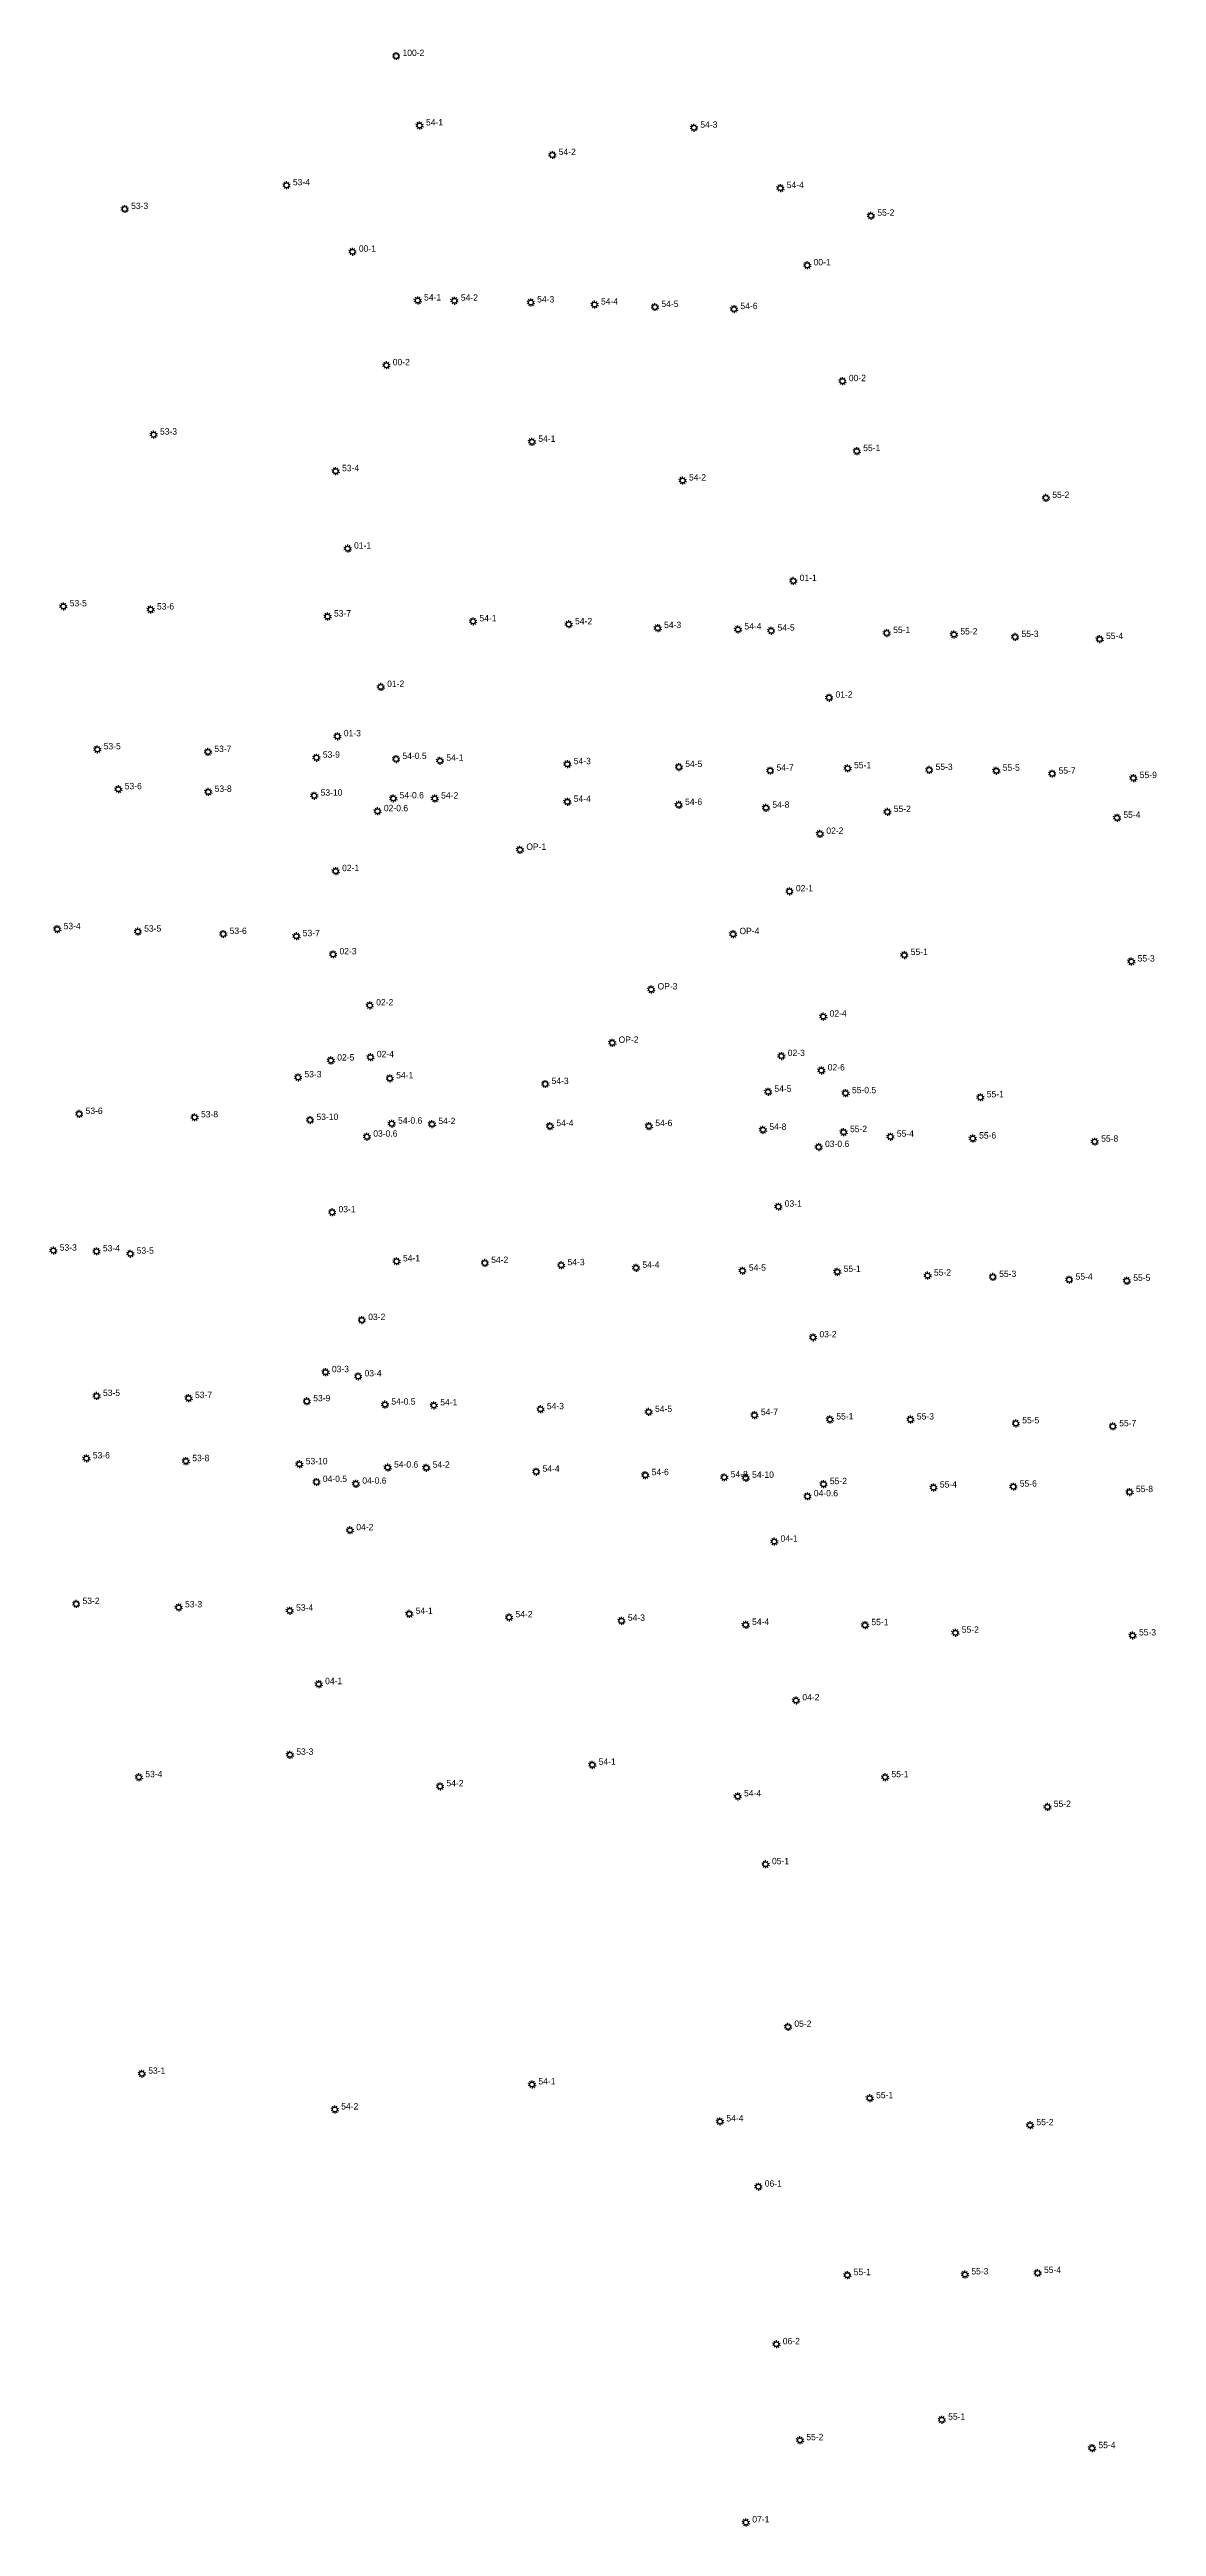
# Model space of a CAD drawing. Extents: x 486468 to 494393, y 5455952 to 5461583.
# Drawn here: x 492973 to 493320, y 5458384 to 5459162 of the extents above; entities that cross this region are included whole.
import ezdxf

# ---------------------------------------------------------------- set-up
doc = ezdxf.new("R2010")
doc.units = 0
doc.layers.add('Level 0', color=7, linetype='Continuous')
doc.layers.add('StreetLightingPoles', color=7, linetype='Continuous')

# ---------------------------------------------------------------- blocks, each defined once
blk = doc.blocks.new('Light')
at = {"layer": 'Level 0'}
for p, q in [((-0.71, 0.23), (-1.19, 0.39)), ((-0.44, 0.61), (-0.73, 1.01)), ((0, 0.75), (0, 1.25)), ((0.44, 0.61), (0.73, 1.01)), ((0.71, 0.23), (1.19, 0.39)), ((-0.71, -0.23), (-1.19, -0.39)), ((-0.44, -0.61), (-0.73, -1.01)), ((0, -0.75), (0, -1.25)), ((0.44, -0.61), (0.73, -1.01)), ((0.71, -0.23), (1.19, -0.39))]:
    blk.add_line(p, q, dxfattribs=at)
blk.add_circle((0, 0), 0.75, dxfattribs=at)

msp = doc.modelspace()

# ---------------------------------------------------------------- block references
at = {"layer": 'StreetLightingPoles'}
for p in [(493081.181, 5459159.493), (493088.53, 5459137.691), (493174.563, 5459136.992), (493130.159, 5459128.434), (493046.802, 5459118.925), (493201.651, 5459118.04), (492996.088, 5459111.487), (493230.063, 5459109.378), (493067.493, 5459098.083), (493210.078, 5459093.823), (493087.948, 5459082.779), (493099.461, 5459082.703), (493123.403, 5459082.169), (493143.405, 5459081.509), (493162.331, 5459080.738), (493187.127, 5459080.082), (493078.114, 5459062.456), (493221.133, 5459057.466), (493005.12, 5459040.702), (493123.767, 5459038.433), (493225.631, 5459035.525), (493062.215, 5459029.225), (493171.005, 5459026.291), (493284.913, 5459020.839), (493065.982, 5459004.933), (493205.718, 5458994.785), (492976.841, 5458986.8), (493004.19, 5458985.825), (493059.683, 5458983.624), (493105.302, 5458982.102), (493135.293, 5458981.185), (493163.2, 5458979.991), (493188.373, 5458979.575), (493198.777, 5458979.163), (493235.028, 5458978.451), (493256.1, 5458978.003), (493275.267, 5458977.218), (493301.776, 5458976.546), (493076.365, 5458961.542), (493216.944, 5458958.162), (492987.478, 5458941.945), (493062.779, 5458946.032), (493022.175, 5458941.144), (493056.192, 5458939.337), (493081.157, 5458938.914), (493094.931, 5458938.376), (493134.864, 5458937.289), (493169.838, 5458936.407), (493198.464, 5458935.267), (493222.757, 5458936.002), (493248.321, 5458935.489), (493269.373, 5458935.233), (493286.874, 5458934.323), (492994.07, 5458929.432), (493022.264, 5458928.606), (493055.495, 5458927.409), (493080.287, 5458926.555), (493093.293, 5458926.517), (493312.351, 5458932.926), (493075.339, 5458922.539), (493134.864, 5458925.476), (493169.784, 5458924.531), (493197.147, 5458923.619), (493235.21, 5458922.304), (493307.216, 5458920.461), (493120.008, 5458910.423), (493214.073, 5458915.43), (493062.234, 5458903.733), (493204.527, 5458897.398), (492974.917, 5458885.52), (493000.177, 5458884.769), (493026.967, 5458884.02), (493049.899, 5458883.317), (493186.829, 5458883.973), (493061.413, 5458877.641), (493240.542, 5458877.408), (493311.697, 5458875.38), (493161.156, 5458866.612), (493072.924, 5458861.609), (493215.094, 5458858.111), (493148.93, 5458849.873), (493060.715, 5458844.323), (493073.137, 5458845.353), (493201.981, 5458845.727), (493214.506, 5458841.195), (493050.435, 5458839.037), (493079.196, 5458838.72), (493127.925, 5458836.952), (493197.8, 5458834.509), (493222.103, 5458834.064), (493264.386, 5458832.775), (492981.797, 5458827.554), (493017.983, 5458826.494), (493054.197, 5458825.649), (493072.008, 5458820.421), (493079.792, 5458824.503), (493092.416, 5458824.376), (493129.412, 5458823.736), (493160.436, 5458823.741), (493196.2, 5458822.576), (493213.672, 5458817.176), (493221.502, 5458821.844), (493236.179, 5458820.413), (493261.983, 5458819.847), (493300.246, 5458818.859), (493061.111, 5458796.7), (493201.028, 5458798.468), (492973.696, 5458784.672), (492987.23, 5458784.453), (492997.831, 5458783.707), (493081.312, 5458781.32), (493108.985, 5458780.808), (493132.926, 5458780.088), (493156.391, 5458779.269), (493189.777, 5458778.362), (493219.5, 5458778.008), (493247.817, 5458776.845), (493268.273, 5458776.41), (493292.222, 5458775.56), (493310.307, 5458775.196), (493070.422, 5458762.89), (493211.911, 5458757.456), (493059.041, 5458746.528), (493069.263, 5458745.224), (492987.247, 5458739.078), (493016.102, 5458738.389), (493053.185, 5458737.396), (493077.68, 5458736.363), (493093.011, 5458736.11), (493126.439, 5458734.905), (493160.36, 5458734.057), (493193.544, 5458733.06), (493217.201, 5458731.691), (493242.458, 5458731.676), (493275.501, 5458730.47), (493305.908, 5458729.549), (492984.064, 5458719.474), (493015.254, 5458718.608), (493050.834, 5458717.642), (493078.524, 5458716.61), (493090.635, 5458716.548), (493056.197, 5458712.077), (493068.566, 5458711.512), (493125.085, 5458715.317), (493159.307, 5458714.217), (493184.084, 5458713.549), (493190.797, 5458713.386), (493215.183, 5458711.402), (493249.667, 5458710.34), (493274.724, 5458710.618), (493311.147, 5458708.907), (493210.154, 5458707.579), (493066.692, 5458696.941), (493199.729, 5458693.38), (492980.844, 5458673.815), (493012.995, 5458672.734), (493047.822, 5458671.683), (493085.294, 5458670.699), (493116.594, 5458669.611), (493151.846, 5458668.524), (493190.795, 5458667.255), (493228.201, 5458667.151), (493256.54, 5458664.779), (493312.114, 5458663.937), (493056.906, 5458648.647), (493206.56, 5458643.548), (493047.881, 5458626.49), (493142.688, 5458623.348), (493000.524, 5458619.447), (493094.954, 5458616.587), (493234.496, 5458619.44), (493188.279, 5458613.429), (493285.398, 5458610.135), (493197.021, 5458592.144), (493204.051, 5458541.114), (493001.454, 5458526.42), (493123.789, 5458523.055), (493061.957, 5458515.195), (493229.678, 5458518.738), (493182.723, 5458511.451), (493279.948, 5458510.255), (493194.766, 5458490.981), (493222.657, 5458463.217), (493259.548, 5458463.444), (493282.321, 5458463.899), (493200.409, 5458441.541), (493252.277, 5458417.848), (493207.806, 5458411.434), (493299.391, 5458408.935), (493190.854, 5458385.625)]:
    msp.add_blockref('Light', p, dxfattribs=at)

# ---------------------------------------------------------------- texts
for s, p in [('100-2', (493083.181, 5459159.493)), ('54-1', (493090.53, 5459137.691)), ('54-3', (493176.563, 5459136.992)), ('54-2', (493132.159, 5459128.434)), ('53-4', (493048.802, 5459118.925)), ('54-4', (493203.651, 5459118.04)), ('53-3', (492998.088, 5459111.487)), ('55-2', (493232.063, 5459109.378)), ('00-1', (493069.493, 5459098.083)), ('00-1', (493212.078, 5459093.823)), ('54-1', (493089.948, 5459082.779)), ('54-2', (493101.461, 5459082.703)), ('54-3', (493125.403, 5459082.169)), ('54-4', (493145.405, 5459081.509)), ('54-5', (493164.331, 5459080.738)), ('54-6', (493189.127, 5459080.082)), ('00-2', (493080.114, 5459062.456)), ('00-2', (493223.133, 5459057.466)), ('53-3', (493007.12, 5459040.702)), ('54-1', (493125.767, 5459038.433)), ('55-1', (493227.631, 5459035.525)), ('53-4', (493064.215, 5459029.225)), ('54-2', (493173.005, 5459026.291)), ('55-2', (493286.913, 5459020.839)), ('01-1', (493067.982, 5459004.933)), ('01-1', (493207.718, 5458994.785)), ('53-5', (492978.841, 5458986.8)), ('53-6', (493006.19, 5458985.825)), ('53-7', (493061.683, 5458983.624)), ('54-1', (493107.302, 5458982.102)), ('54-2', (493137.293, 5458981.185)), ('54-3', (493165.2, 5458979.991)), ('54-4', (493190.373, 5458979.575)), ('54-5', (493200.777, 5458979.163)), ('55-1', (493237.028, 5458978.451)), ('55-2', (493258.1, 5458978.003)), ('55-3', (493277.267, 5458977.218)), ('55-4', (493303.776, 5458976.546)), ('01-2', (493078.365, 5458961.542)), ('01-2', (493218.944, 5458958.162)), ('53-5', (492989.478, 5458941.945)), ('53-7', (493024.175, 5458941.144)), ('01-3', (493064.779, 5458946.032)), ('53-9', (493058.192, 5458939.337)), ('54-0.5', (493083.157, 5458938.914)), ('54-1', (493096.931, 5458938.376)), ('54-3', (493136.864, 5458937.289)), ('54-5', (493171.838, 5458936.407)), ('54-7', (493200.464, 5458935.267)), ('55-1', (493224.757, 5458936.002)), ('55-3', (493250.321, 5458935.489)), ('55-5', (493271.373, 5458935.233)), ('55-7', (493288.874, 5458934.323)), ('55-9', (493314.351, 5458932.926)), ('53-6', (492996.07, 5458929.432)), ('53-8', (493024.264, 5458928.606)), ('53-10', (493057.495, 5458927.409)), ('54-0.6', (493082.287, 5458926.555)), ('54-2', (493095.293, 5458926.517)), ('54-4', (493136.864, 5458925.476)), ('02-0.6', (493077.339, 5458922.539)), ('54-6', (493171.784, 5458924.531)), ('54-8', (493199.147, 5458923.619)), ('55-2', (493237.21, 5458922.304)), ('55-4', (493309.216, 5458920.461)), ('OP-1', (493122.008, 5458910.423)), ('02-2', (493216.073, 5458915.43)), ('02-1', (493064.234, 5458903.733)), ('02-1', (493206.527, 5458897.398)), ('53-4', (492976.917, 5458885.52)), ('53-5', (493002.177, 5458884.769)), ('53-6', (493028.967, 5458884.02)), ('53-7', (493051.899, 5458883.317)), ('OP-4', (493188.829, 5458883.973)), ('02-3', (493063.413, 5458877.641)), ('55-1', (493242.542, 5458877.408)), ('55-3', (493313.697, 5458875.38)), ('OP-3', (493163.156, 5458866.612)), ('02-2', (493074.924, 5458861.609)), ('02-4', (493217.094, 5458858.111)), ('OP-2', (493150.93, 5458849.873)), ('02-5', (493062.715, 5458844.323)), ('02-4', (493075.137, 5458845.353)), ('02-3', (493203.981, 5458845.727)), ('02-6', (493216.506, 5458841.195)), ('53-3', (493052.435, 5458839.037)), ('54-1', (493081.196, 5458838.72)), ('54-3', (493129.925, 5458836.952)), ('54-5', (493199.8, 5458834.509)), ('55-0.5', (493224.103, 5458834.064)), ('55-1', (493266.386, 5458832.775)), ('53-6', (492983.797, 5458827.554)), ('53-8', (493019.983, 5458826.494)), ('53-10', (493056.197, 5458825.649)), ('54-0.6', (493081.792, 5458824.503)), ('54-2', (493094.416, 5458824.376)), ('03-0.6', (493074.008, 5458820.421)), ('54-4', (493131.412, 5458823.736)), ('54-6', (493162.436, 5458823.741)), ('54-8', (493198.2, 5458822.576)), ('03-0.6', (493215.672, 5458817.176)), ('55-2', (493223.502, 5458821.844)), ('55-4', (493238.179, 5458820.413)), ('55-6', (493263.983, 5458819.847)), ('55-8', (493302.246, 5458818.859)), ('03-1', (493063.111, 5458796.7)), ('03-1', (493203.028, 5458798.468)), ('53-3', (492975.696, 5458784.672)), ('53-4', (492989.23, 5458784.453)), ('53-5', (492999.831, 5458783.707)), ('54-1', (493083.312, 5458781.32)), ('54-2', (493110.985, 5458780.808)), ('54-3', (493134.926, 5458780.088)), ('54-4', (493158.391, 5458779.269)), ('54-5', (493191.777, 5458778.362)), ('55-1', (493221.5, 5458778.008)), ('55-2', (493249.817, 5458776.845)), ('55-3', (493270.273, 5458776.41)), ('55-4', (493294.222, 5458775.56)), ('55-5', (493312.307, 5458775.196)), ('03-2', (493072.422, 5458762.89)), ('03-2', (493213.911, 5458757.456)), ('03-3', (493061.041, 5458746.528)), ('53-5', (492989.247, 5458739.078)), ('03-4', (493071.263, 5458745.224)), ('53-7', (493018.102, 5458738.389)), ('53-9', (493055.185, 5458737.396)), ('54-0.5', (493079.68, 5458736.363)), ('54-1', (493095.011, 5458736.11)), ('54-3', (493128.439, 5458734.905)), ('54-5', (493162.36, 5458734.057)), ('54-7', (493195.544, 5458733.06)), ('55-1', (493219.201, 5458731.691)), ('55-3', (493244.458, 5458731.676)), ('55-5', (493277.501, 5458730.47)), ('55-7', (493307.908, 5458729.549)), ('53-6', (492986.064, 5458719.474)), ('53-8', (493017.254, 5458718.608)), ('53-10', (493052.834, 5458717.642)), ('54-0.6', (493080.524, 5458716.61)), ('54-2', (493092.635, 5458716.548)), ('54-4', (493127.085, 5458715.317)), ('04-0.5', (493058.197, 5458712.077)), ('04-0.6', (493070.566, 5458711.512)), ('54-6', (493161.307, 5458714.217)), ('54-8', (493186.084, 5458713.549)), ('54-10', (493192.797, 5458713.386)), ('04-0.6', (493212.154, 5458707.579)), ('55-2', (493217.183, 5458711.402)), ('55-4', (493251.667, 5458710.34)), ('55-6', (493276.724, 5458710.618)), ('55-8', (493313.147, 5458708.907)), ('04-2', (493068.692, 5458696.941)), ('04-1', (493201.729, 5458693.38)), ('53-2', (492982.844, 5458673.815)), ('53-3', (493014.995, 5458672.734)), ('53-4', (493049.822, 5458671.683)), ('54-1', (493087.294, 5458670.699)), ('54-2', (493118.594, 5458669.611)), ('54-3', (493153.846, 5458668.524)), ('54-4', (493192.795, 5458667.255)), ('55-1', (493230.201, 5458667.151)), ('55-2', (493258.54, 5458664.779)), ('55-3', (493314.114, 5458663.937)), ('04-1', (493058.906, 5458648.647)), ('04-2', (493208.56, 5458643.548)), ('53-3', (493049.881, 5458626.49)), ('54-1', (493144.688, 5458623.348)), ('53-4', (493002.524, 5458619.447)), ('54-2', (493096.954, 5458616.587)), ('55-1', (493236.496, 5458619.44)), ('54-4', (493190.279, 5458613.429)), ('55-2', (493287.398, 5458610.135)), ('05-1', (493199.021, 5458592.144)), ('05-2', (493206.051, 5458541.114)), ('53-1', (493003.454, 5458526.42)), ('54-1', (493125.789, 5458523.055)), ('54-2', (493063.957, 5458515.195)), ('55-1', (493231.678, 5458518.738)), ('54-4', (493184.723, 5458511.451)), ('55-2', (493281.948, 5458510.255)), ('06-1', (493196.766, 5458490.981)), ('55-1', (493224.657, 5458463.217)), ('55-3', (493261.548, 5458463.444)), ('55-4', (493284.321, 5458463.899)), ('06-2', (493202.409, 5458441.541)), ('55-1', (493254.277, 5458417.848)), ('55-2', (493209.806, 5458411.434)), ('55-4', (493301.391, 5458408.935)), ('07-1', (493192.854, 5458385.625))]:
    msp.add_text(s, height=2, dxfattribs=at).set_placement(p)

doc.saveas('drawing.dxf')
